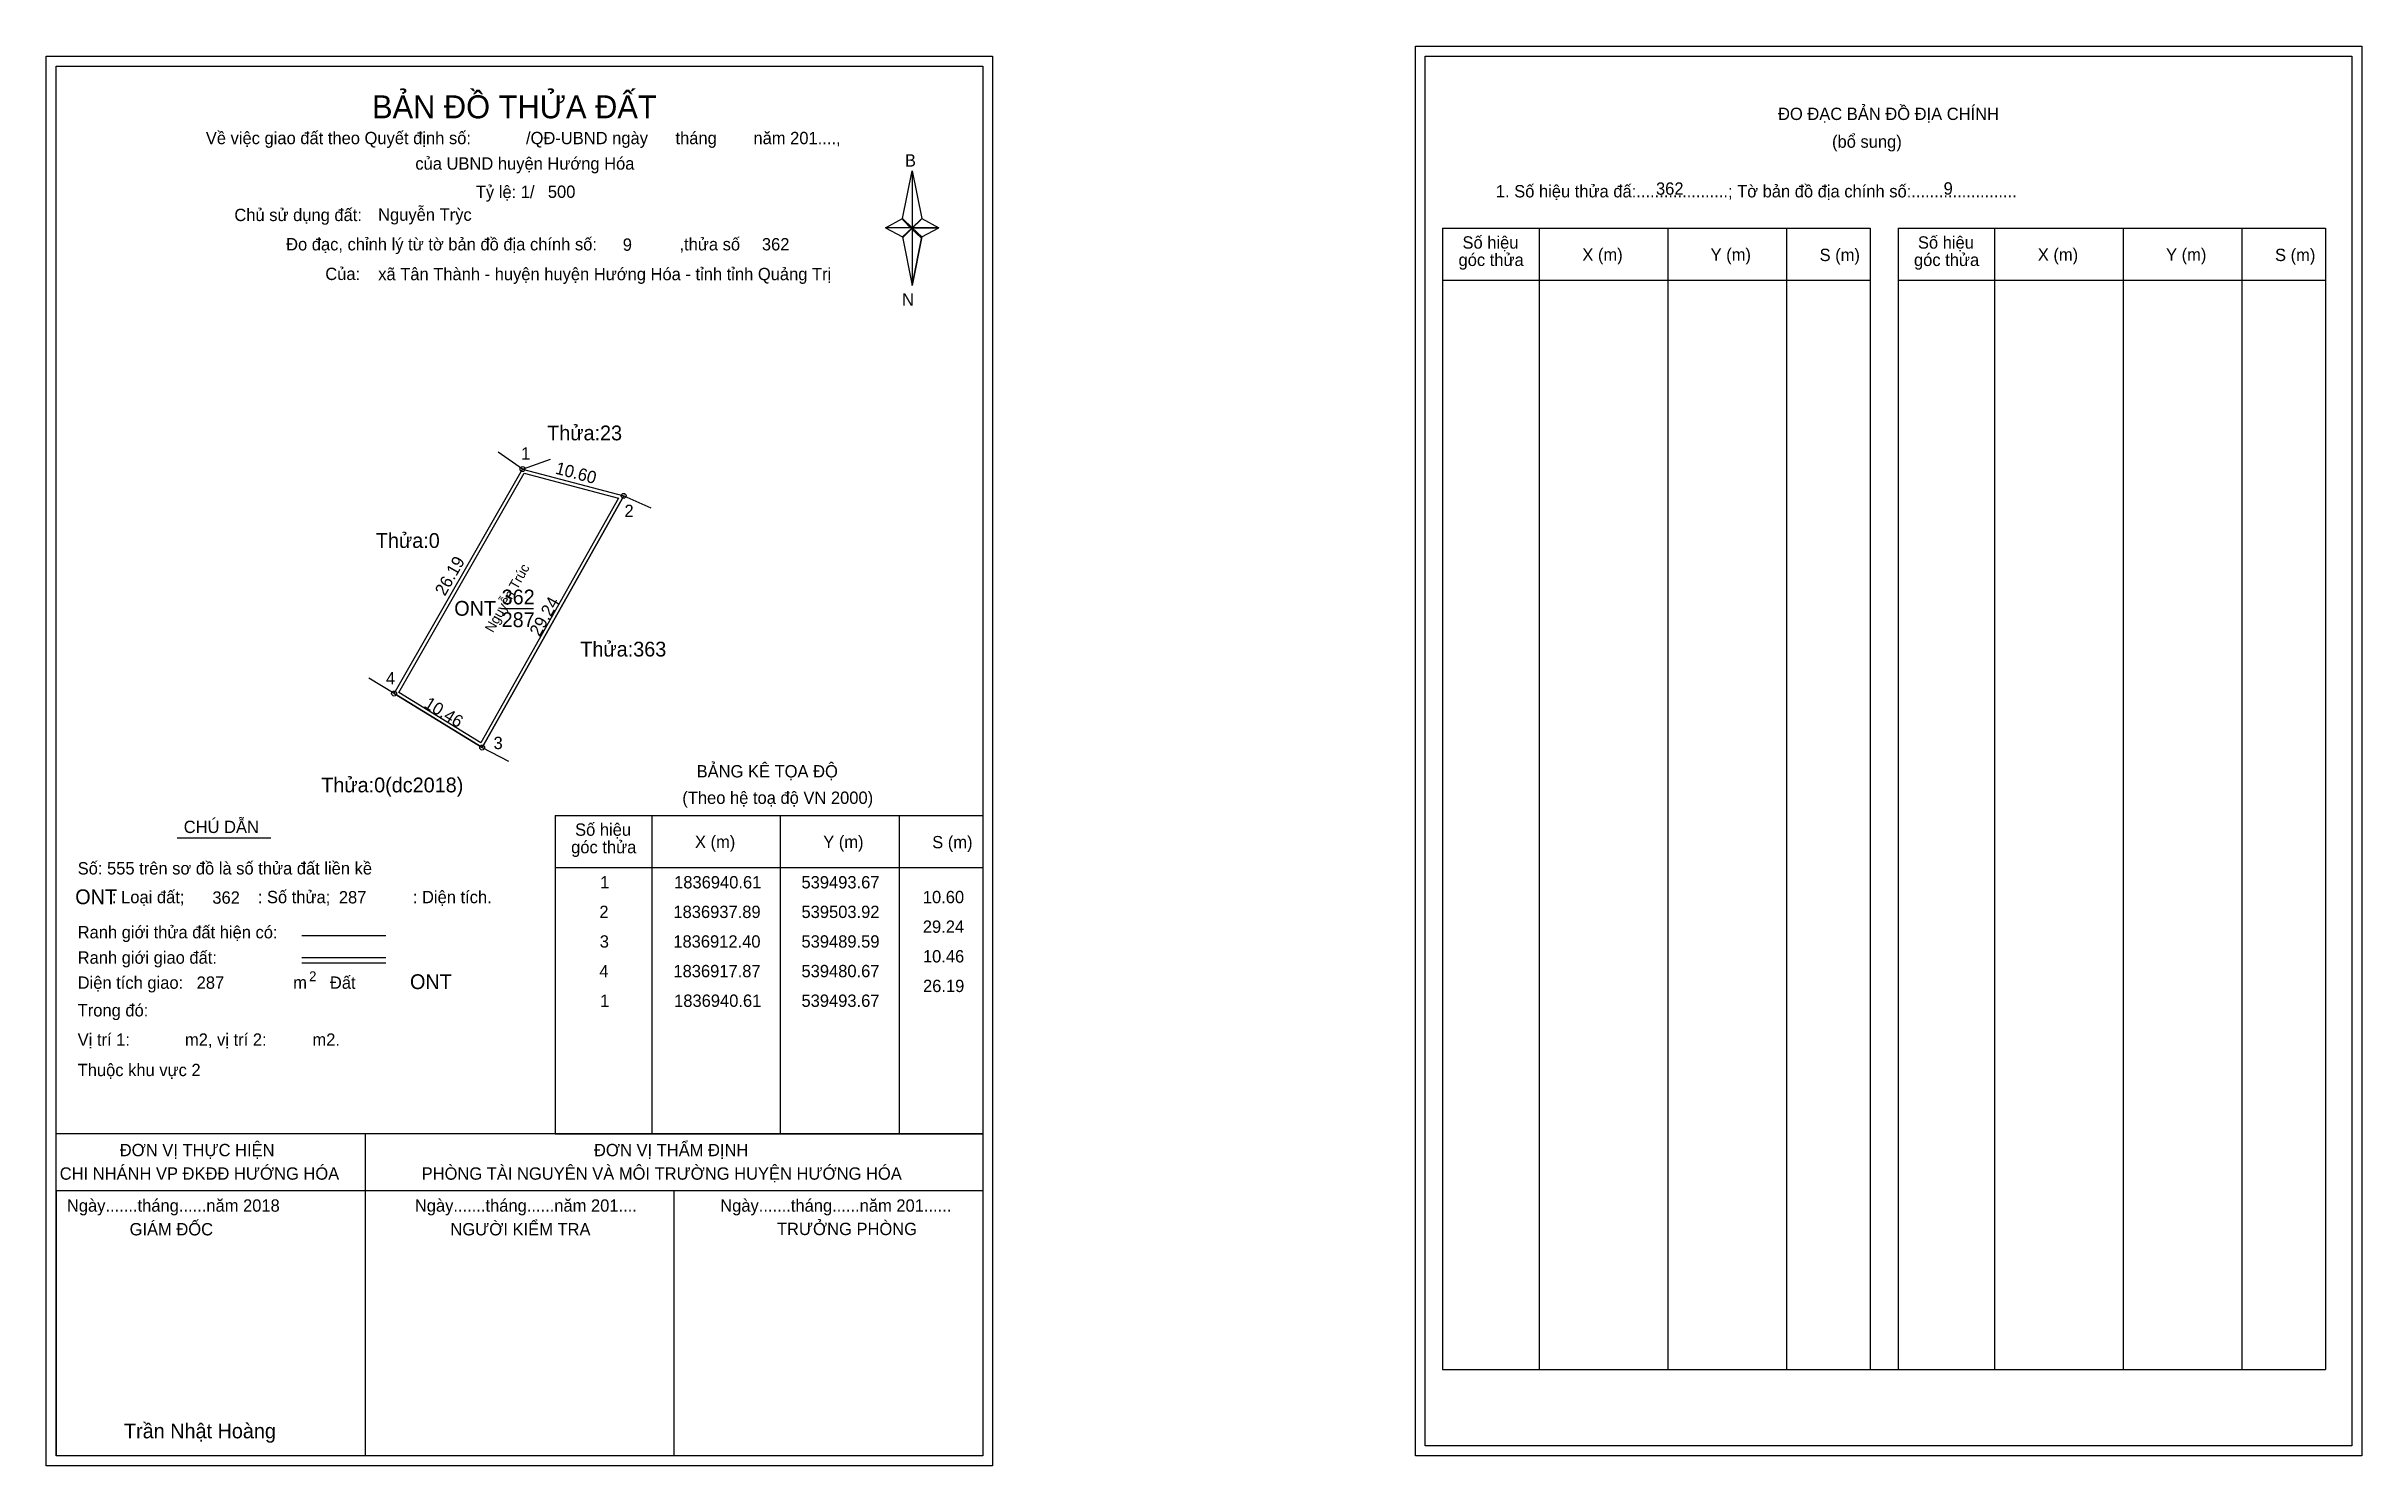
# Model space of a CAD drawing. Extents: x 539445 to 539680, y 1836840 to 1836983.
import ezdxf

# ---------------------------------------------------------------- set-up
doc = ezdxf.new("R2010")
doc.units = 0
for name, color, linetype in [('Level 1', 7, 'Continuous'), ('Level 10', 7, 'Continuous'), ('Level 11', 7, 'Continuous'), ('Level 13', 7, 'Continuous'), ('Level 27', 7, 'Continuous'), ('Level 28', 7, 'Continuous'), ('Level 3', 7, 'Continuous'), ('Level 36', 7, 'Continuous'), ('Level 49', 7, 'Continuous'), ('Level 5', 7, 'Continuous'), ('Level 53', 7, 'Continuous'), ('Level 55', 7, 'Continuous'), ('Level 6', 7, 'Continuous'), ('Level 63', 7, 'Continuous'), ('Level 9', 7, 'Continuous')]:
    doc.layers.add(name, color=color, linetype=linetype)

msp = doc.modelspace()

# ---------------------------------------------------------------- linework, layer by layer
at = {"layer": 'Level 1'}
for p, q in [((539585.1, 1836982.44), (539585.1, 1836982.44)), ((539446.44, 1836981.44), (539446.44, 1836981.44)), ((539532.15, 1836966), (539533.14, 1836970.82)), ((539533.14, 1836970.82), (539533.14, 1836965.05)), ((539533.14, 1836970.82), (539534.12, 1836966)), ((539530.43, 1836965.05), (539532.15, 1836966)), ((539532.15, 1836966), (539533.14, 1836965.05)), ((539534.12, 1836966), (539533.14, 1836965.05)), ((539533.06, 1836964.94), (539532.15, 1836965.89)), ((539533.14, 1836965.05), (539532.15, 1836964.13)), ((539533.06, 1836964.94), (539532.15, 1836964.02)), ((539532.15, 1836964.02), (539533.06, 1836964.94)), ((539532.15, 1836964.13), (539533.14, 1836959.2)), ((539534.05, 1836965.89), (539533.06, 1836964.94)), ((539533.06, 1836964.94), (539534.05, 1836965.89)), ((539534.05, 1836964.02), (539533.06, 1836964.94)), ((539533.14, 1836965.05), (539533.14, 1836959.2)), ((539533.14, 1836965.05), (539535.84, 1836965.05)), ((539533.14, 1836965.05), (539534.12, 1836964.13)), ((539534.12, 1836964.13), (539533.14, 1836959.2)), ((539534.12, 1836964.13), (539535.84, 1836965.05)), ((539586.87, 1836965.01), (539630.17, 1836965.01)), ((539596.67, 1836849.38), (539596.67, 1836965.01)), ((539609.7, 1836849.38), (539609.7, 1836965.01)), ((539621.69, 1836965.01), (539621.69, 1836849.38)), ((539630.17, 1836965.01), (539630.17, 1836849.38)), ((539633, 1836965.01), (539676.3, 1836965.01)), ((539642.79, 1836849.38), (539642.79, 1836965.01)), ((539655.83, 1836849.38), (539655.83, 1836965.01)), ((539667.82, 1836965.01), (539667.82, 1836849.38)), ((539676.3, 1836965.01), (539676.3, 1836849.38)), ((539586.87, 1836959.75), (539630.17, 1836959.75)), ((539633, 1836959.75), (539676.3, 1836959.75)), ((539496.99, 1836905.52), (539540.29, 1836905.52)), ((539506.79, 1836873.26), (539506.79, 1836905.52)), ((539519.82, 1836873.26), (539519.82, 1836905.52)), ((539531.81, 1836905.52), (539531.81, 1836873.26)), ((539496.99, 1836900.26), (539540.29, 1836900.26)), ((539471.33, 1836893.37), (539479.84, 1836893.37)), ((539471.33, 1836891.14), (539479.84, 1836891.14)), ((539471.33, 1836890.59), (539479.84, 1836890.59)), ((539499.86, 1836873.26), (539446.44, 1836873.26)), ((539540.29, 1836873.26), (539487.87, 1836873.26)), ((539496.99, 1836873.26), (539540.29, 1836873.26)), ((539540.29, 1836867.49), (539446.44, 1836867.49)), ((539446.44, 1836840.65), (539446.44, 1836867.49)), ((539586.87, 1836849.38), (539676.3, 1836849.38)), ((539678.95, 1836841.65), (539678.95, 1836841.65)), ((539540.29, 1836840.65), (539540.29, 1836840.65))]:
    msp.add_line(p, q, dxfattribs=at)
for points in [[(539532.15, 1836966), (539533.14, 1836970.82), (539533.14, 1836965.05)], [(539533.14, 1836965.05), (539534.12, 1836966), (539535.84, 1836965.05)], [(539530.43, 1836965.05), (539532.15, 1836964.13), (539533.14, 1836965.05)], [(539533.14, 1836965.05), (539533.14, 1836959.2), (539534.12, 1836964.13)]]:
    msp.add_lwpolyline(points, close=True, dxfattribs=at)
at = {"layer": 'Level 10'}
for p, q in [((539489.59, 1836912.4), (539503.92, 1836937.89)), ((539480.67, 1836917.87), (539489.59, 1836912.4))]:
    msp.add_line(p, q, dxfattribs=at)
for points in [[(539503.92, 1836937.89), (539489.59, 1836912.4), (539480.67, 1836917.87), (539493.67, 1836940.61)], [(539503.39, 1836937.67), (539489.46, 1836912.89), (539481.14, 1836917.99), (539493.84, 1836940.2)]]:
    msp.add_lwpolyline(points, close=True, dxfattribs=at)
at = {"layer": 'Level 11'}
for centre in [(539493.67, 1836940.61), (539503.92, 1836937.89), (539503.92, 1836937.89), (539480.67, 1836917.87), (539489.59, 1836912.4)]:
    msp.add_circle(centre, 0.25, dxfattribs=at)
at = {"layer": 'Level 27'}
for p, q in [((539493.67, 1836940.61), (539491.21, 1836942.33)), ((539493.67, 1836940.61), (539496.5, 1836941.61)), ((539503.92, 1836937.89), (539506.67, 1836936.69)), ((539480.67, 1836917.87), (539478.1, 1836919.42)), ((539489.59, 1836912.4), (539492.26, 1836911.03))]:
    msp.add_line(p, q, dxfattribs=at)
at = {"layer": 'Level 3'}
for p, q in [((539586.87, 1836965.01), (539586.87, 1836849.38)), ((539633, 1836965.01), (539633, 1836849.38)), ((539496.99, 1836905.52), (539496.99, 1836873.26))]:
    msp.add_line(p, q, dxfattribs=at)
at = {"layer": 'Level 5'}
for p, q in [((539458.7, 1836903.25), (539468.17, 1836903.25)), ((539477.73, 1836873.26), (539477.73, 1836840.65)), ((539446.44, 1836867.49), (539446.44, 1836840.65)), ((539446.44, 1836867.49), (539446.44, 1836840.65)), ((539509.01, 1836867.49), (539509.01, 1836840.65))]:
    msp.add_line(p, q, dxfattribs=at)
at = {"layer": 'Level 63'}
for points in [[(539445.44, 1836982.44), (539541.29, 1836982.44), (539541.29, 1836839.65), (539445.44, 1836839.65)], [(539584.11, 1836983.44), (539679.96, 1836983.44), (539679.96, 1836840.65), (539584.11, 1836840.65)], [(539585.11, 1836982.44), (539678.96, 1836982.44), (539678.96, 1836841.65), (539585.11, 1836841.65)], [(539446.44, 1836981.44), (539540.29, 1836981.44), (539540.29, 1836840.65), (539446.44, 1836840.65)]]:
    msp.add_lwpolyline(points, close=True, dxfattribs=at)
at = {"layer": 'Level 9'}
msp.add_line((539491.56, 1836926.5), (539494.8, 1836926.5), dxfattribs=at)

# ---------------------------------------------------------------- texts
at = {"layer": 'Level 1'}
for s, height, p in [('BẢN ĐỒ THỬA ĐẤT', 2.3328, (539478.43, 1836976.14)), ('ĐO ĐẠC BẢN ĐỒ ĐỊA CHÍNH', 1.25, (539620.84, 1836975.97)), ('Về việc giao đất theo Quyết định số:            /QĐ-UBND ngày      tháng        năm 201....,      ', 1.25, (539461.6, 1836973.52)), ('(bổ sung)', 1.25, (539626.31, 1836973.16)), ('của UBND huyện Hướng Hóa', 1.25, (539482.82, 1836970.94)), ('B', 1.25, (539532.41, 1836971.25)), ('1. Số hiệu thửa đấ:....................; Tờ bản đồ địa chính số:.......................', 1.25, (539592.26, 1836968.13)), ('Chủ sử dụng đất:', 1.25, (539464.49, 1836965.73)), ('Đo đạc, chỉnh lý từ tờ bản đồ địa chính số:                  ,thửa số                 ', 1.25, (539469.73, 1836962.76)), ('Số hiệu', 1.25, (539588.88, 1836962.94)), ('Số hiệu', 1.25, (539635.01, 1836962.94)), ('góc thửa', 1.25, (539588.48, 1836961.18)), ('X (m)', 1.25, (539601.02, 1836961.71)), ('Y (m)', 1.25, (539614.01, 1836961.71)), ('S (m)', 1.25, (539625.05, 1836961.68)), ('góc thửa', 1.25, (539634.61, 1836961.18)), ('X (m)', 1.25, (539647.15, 1836961.71)), ('Y (m)', 1.25, (539660.14, 1836961.71)), ('S (m)', 1.25, (539671.18, 1836961.68)), ('Của:', 1.25, (539473.7, 1836959.76)), ('N', 1.25, (539532.11, 1836957.17)), ('BẢNG KÊ TỌA ĐỘ', 1.25, (539511.31, 1836909.37)), ('(Theo hệ toạ độ VN 2000)', 1.25, (539509.86, 1836906.69)), ('CHÚ DẪN', 1.25, (539459.36, 1836903.74)), ('góc thửa', 1.25, (539498.6, 1836901.69)), ('Số hiệu', 1.25, (539499, 1836903.46)), ('X (m)', 1.25, (539511.14, 1836902.22)), ('Y (m)', 1.25, (539524.13, 1836902.22)), ('S (m)', 1.25, (539535.17, 1836902.19)), ('Số: 555 trên sơ đồ là số thửa đất liền kề', 1.25, (539448.62, 1836899.54)), (': Loại đất;                : Số thửa;                  : Diện tích.', 1.25, (539452.09, 1836896.63)), ('Ranh giới thửa đất hiện có:', 1.25, (539448.62, 1836893.07)), ('Ranh giới giao đất:', 1.25, (539448.62, 1836890.5)), ('Diện tích giao:                                Đất ', 1.25, (539448.62, 1836887.96)), ('m', 1.25, (539470.45, 1836887.97)), ('2', 1, (539472.06, 1836888.73)), ('Trong đó: ', 1.25, (539448.62, 1836885.16)), ('Vị trí 1:            m2, vị trí 2:          m2.', 1.25, (539448.62, 1836882.19)), ('Thuộc khu vực 2', 1.25, (539448.62, 1836879.11)), ('ĐƠN VỊ THỰC HIỆN', 1.25, (539452.88, 1836871)), ('ĐƠN VỊ THẨM ĐỊNH', 1.25, (539500.91, 1836871)), ('CHI NHÁNH VP ĐKĐĐ HƯỚNG HÓA', 1.25, (539446.8, 1836868.62)), ('PHÒNG TÀI NGUYÊN VÀ MÔI TRƯỜNG HUYỆN HƯỚNG HÓA', 1.25, (539483.46, 1836868.62)), ('Ngày.......tháng......năm 2018', 1.25, (539447.53, 1836865.38)), ('Ngày.......tháng......năm 201....', 1.25, (539482.77, 1836865.38)), ('Ngày.......tháng......năm 201......', 1.25, (539513.7, 1836865.38)), ('GIÁM ĐỐC', 1.25, (539453.88, 1836862.98)), ('NGƯỜI KIỂM TRA', 1.25, (539486.37, 1836862.98)), ('TRƯỞNG PHÒNG', 1.25, (539519.44, 1836863.01)), ('Trần Nhật Hoàng', 1.5, (539453.31, 1836842.42))]:
    msp.add_text(s, height=height, dxfattribs=at).set_placement(p)
at = {"layer": 'Level 11'}
msp.add_text('Tỷ lệ: 1/', height=1.25, dxfattribs=at).set_placement((539488.95, 1836968.07))
at = {"layer": 'Level 13'}
for s, p in [('362', (539491.56, 1836926.9)), ('ONT', (539486.76, 1836925.75)), ('287', (539491.56, 1836924.6))]:
    msp.add_text(s, height=1.5, dxfattribs=at).set_placement(p)
at = {"layer": 'Level 28'}
msp.add_text('Nguyễn Trúc', height=1, rotation=60.6561, dxfattribs=at).set_placement((539490.68, 1836923.97))
at = {"layer": 'Level 36'}
for s, p in [('Thửa:23', (539496.17, 1836943.52)), ('Thửa:0', (539478.82, 1836932.62)), ('Thửa:363', (539499.53, 1836921.62)), ('Thửa:0(dc2018)', (539473.29, 1836907.86))]:
    msp.add_text(s, height=1.5, dxfattribs=at).set_placement(p)
at = {"layer": 'Level 49'}
for s, rotation, p in [('10.60', 345.1382, (539496.92, 1836940.16)), ('26.19', 60.2443, (539485.81, 1836927.67)), ('29.24', 60.6561, (539495.4, 1836923.56)), ('10.46', 328.4822, (539483.6, 1836916.54))]:
    msp.add_text(s, height=1.25, rotation=rotation, dxfattribs=at).set_placement(p)
at = {"layer": 'Level 53'}
for s, p in [('1', (539501.54, 1836898.13)), ('1836940.61', (539509.03, 1836898.13)), ('539493.67', (539521.93, 1836898.13)), ('2', (539501.46, 1836895.13)), ('1836937.89', (539508.96, 1836895.13)), ('539503.92', (539521.93, 1836895.13)), ('10.60', (539534.22, 1836896.63)), ('3', (539501.5, 1836892.13)), ('1836912.40', (539508.95, 1836892.13)), ('539489.59', (539521.93, 1836892.13)), ('29.24', (539534.22, 1836893.63)), ('10.46', (539534.23, 1836890.63)), ('4', (539501.46, 1836889.13)), ('1836917.87', (539508.96, 1836889.13)), ('539480.67', (539521.93, 1836889.13)), ('26.19', (539534.24, 1836887.63)), ('1', (539501.54, 1836886.13)), ('1836940.61', (539509.03, 1836886.13)), ('539493.67', (539521.93, 1836886.13))]:
    msp.add_text(s, height=1.25, dxfattribs=at).set_placement(p)
at = {"layer": 'Level 55'}
for s, height, p in [('1', 0.2, (539493.61, 1836940.61)), ('23', 0.055, (539493.63, 1836940.55)), ('23', 0.055, (539493.63, 1836940.55)), ('0', 0.055, (539493.65, 1836940.55)), ('0', 0.055, (539493.65, 1836940.55)), ('2', 0.2, (539503.85, 1836937.89)), ('363', 0.055, (539503.86, 1836937.83)), ('23', 0.055, (539503.88, 1836937.83)), ('23', 0.055, (539503.88, 1836937.83)), ('4', 0.2, (539480.6, 1836917.87)), ('0', 0.055, (539480.65, 1836917.81)), ('0', 0.055, (539480.65, 1836917.81)), ('0', 0.055, (539480.65, 1836917.81)), ('3', 0.2, (539489.53, 1836912.4)), ('363', 0.055, (539489.53, 1836912.34)), ('0', 0.055, (539489.57, 1836912.34))]:
    msp.add_text(s, height=height, dxfattribs=at).set_placement(p)
at = {"layer": 'Level 6'}
for s, height, p in [('500', 1.25, (539496.24, 1836968.08)), ('362', 1.25, (539608.48, 1836968.4)), ('9', 1.25, (539637.61, 1836968.41)), ('Nguyễn Trỳc', 1.25, (539479.05, 1836965.76)), ('9', 1.25, (539503.83, 1836962.72)), ('362', 1.25, (539517.92, 1836962.76)), ('xã Tân Thành - huyện huyện Hướng Hóa - tỉnh tỉnh Quảng Trị', 1.25, (539479.06, 1836959.74)), ('ONT', 1.5, (539448.37, 1836896.53)), ('362', 1.25, (539462.26, 1836896.58)), ('287', 1.25, (539475.07, 1836896.61)), ('287', 1.25, (539460.67, 1836887.96)), ('ONT', 1.5, (539482.28, 1836887.93))]:
    msp.add_text(s, height=height, dxfattribs=at).set_placement(p)
at = {"layer": 'Level 9'}
for s, p in [('1', (539493.54, 1836941.57)), ('2', (539504, 1836935.75)), ('4', (539479.84, 1836918.79)), ('3', (539490.74, 1836912.24))]:
    msp.add_text(s, height=1.25, dxfattribs=at).set_placement(p)

doc.saveas('drawing.dxf')
